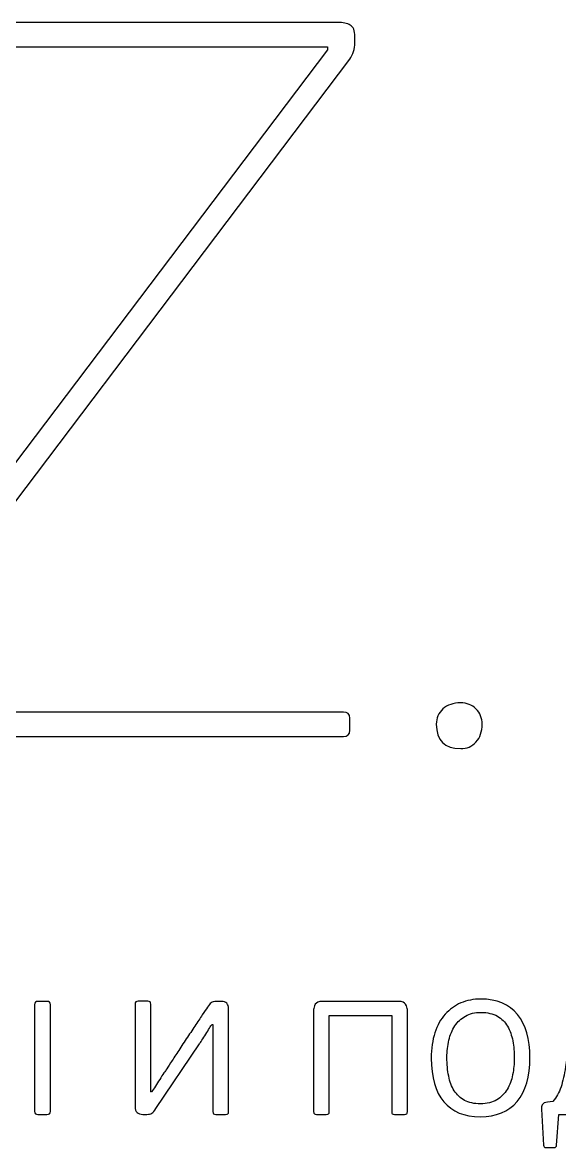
# Model space of a CAD drawing. Header units: centimetres. Extents: x -21.3 to 21.2, y -15.2 to 14.8.
# Drawn here: x 7.396 to 7.967, y -3.57 to -2.374 of the extents above; entities that cross this region are included whole.
import ezdxf

# ---------------------------------------------------------------- set-up
doc = ezdxf.new("R2010")
doc.units = ezdxf.units.CM
doc.header["$MEASUREMENT"] = 0
doc.layers.add('layer 1', color=7, linetype='Continuous')

msp = doc.modelspace()

# ---------------------------------------------------------------- linework, layer by layer
at = {"layer": 'layer 1', "color": 29}
for points, knots in [([(7.261, -2.39991), (7.25667, -2.39991), (7.2545, -2.39774), (7.2545, -2.39341), (7.2545, -2.39341), (7.2545, -2.39341), (7.2545, -2.37933), (7.2545, -2.37933), (7.2545, -2.37933), (7.2545, -2.37572), (7.25667, -2.37392), (7.261, -2.37392), (7.261, -2.37392), (7.261, -2.37392), (7.73093, -2.37392), (7.73093, -2.37392), (7.73093, -2.37392), (7.7367, -2.37392), (7.74121, -2.37482), (7.74446, -2.37662), (7.74446, -2.37662), (7.74771, -2.37843), (7.74933, -2.38258), (7.74933, -2.38908), (7.74933, -2.38908), (7.74933, -2.38908), (7.74933, -2.39558), (7.74933, -2.39558), (7.74933, -2.39558), (7.74933, -2.40207), (7.74753, -2.40785), (7.74392, -2.4129), (7.74392, -2.4129), (7.74392, -2.4129), (7.22094, -3.1048), (7.22094, -3.1048), (7.22094, -3.1048), (7.22094, -3.1048), (7.2231, -3.10696), (7.2231, -3.10696), (7.2231, -3.10696), (7.2231, -3.10696), (7.73743, -3.10696), (7.73743, -3.10696), (7.73743, -3.10696), (7.74176, -3.10696), (7.74392, -3.10913), (7.74392, -3.11346), (7.74392, -3.11346), (7.74392, -3.11346), (7.74392, -3.12645), (7.74392, -3.12645), (7.74392, -3.12645), (7.74392, -3.13079), (7.74176, -3.13295), (7.73743, -3.13295), (7.73743, -3.13295), (7.73743, -3.13295), (7.21119, -3.13295), (7.21119, -3.13295), (7.21119, -3.13295), (7.19892, -3.13295), (7.19278, -3.12826), (7.19278, -3.11887), (7.19278, -3.11887), (7.19278, -3.11887), (7.19278, -3.11238), (7.19278, -3.11238), (7.19278, -3.11238), (7.19278, -3.10444), (7.19459, -3.09794), (7.1982, -3.09289), (7.1982, -3.09289), (7.1982, -3.09289), (7.7201, -2.40315), (7.7201, -2.40315), (7.7201, -2.40315), (7.7201, -2.40315), (7.7201, -2.39991), (7.7201, -2.39991), (7.7201, -2.39991), (7.7201, -2.39991), (7.261, -2.39991), (7.261, -2.39991)], [0, 0, 0, 0, 0.0454545, 0.0454545, 0.0454545, 0.0454545, 0.0909091, 0.0909091, 0.0909091, 0.0909091, 0.1363636, 0.1363636, 0.1363636, 0.1363636, 0.1818182, 0.1818182, 0.1818182, 0.1818182, 0.2272727, 0.2272727, 0.2272727, 0.2272727, 0.2727273, 0.2727273, 0.2727273, 0.2727273, 0.3181818, 0.3181818, 0.3181818, 0.3181818, 0.3636364, 0.3636364, 0.3636364, 0.3636364, 0.4090909, 0.4090909, 0.4090909, 0.4090909, 0.4545455, 0.4545455, 0.4545455, 0.4545455, 0.5, 0.5, 0.5, 0.5, 0.5454545, 0.5454545, 0.5454545, 0.5454545, 0.5909091, 0.5909091, 0.5909091, 0.5909091, 0.6363636, 0.6363636, 0.6363636, 0.6363636, 0.6818182, 0.6818182, 0.6818182, 0.6818182, 0.7272727, 0.7272727, 0.7272727, 0.7272727, 0.7727273, 0.7727273, 0.7727273, 0.7727273, 0.8181818, 0.8181818, 0.8181818, 0.8181818, 0.8636364, 0.8636364, 0.8636364, 0.8636364, 0.9090909, 0.9090909, 0.9090909, 0.9090909, 1, 1, 1, 1]), ([(7.83596, -3.11995), (7.83596, -3.11346), (7.8383, -3.10805), (7.84299, -3.10371), (7.84299, -3.10371), (7.84769, -3.09938), (7.85401, -3.09722), (7.86195, -3.09722), (7.86195, -3.09722), (7.86844, -3.09722), (7.87385, -3.09938), (7.87819, -3.10371), (7.87819, -3.10371), (7.88252, -3.10805), (7.88469, -3.11346), (7.88469, -3.11995), (7.88469, -3.11995), (7.88469, -3.1279), (7.88252, -3.13421), (7.87819, -3.13891), (7.87819, -3.13891), (7.87385, -3.1436), (7.86844, -3.14594), (7.86195, -3.14594), (7.86195, -3.14594), (7.84462, -3.14594), (7.83596, -3.13728), (7.83596, -3.11995)], [0, 0, 0, 0, 0.125, 0.125, 0.125, 0.125, 0.25, 0.25, 0.25, 0.25, 0.375, 0.375, 0.375, 0.375, 0.5, 0.5, 0.5, 0.5, 0.625, 0.625, 0.625, 0.625, 0.75, 0.75, 0.75, 0.75, 1, 1, 1, 1]), ([(7.40884, -3.41809), (7.40884, -3.41672), (7.40911, -3.4158), (7.40964, -3.41535), (7.40964, -3.41535), (7.41017, -3.41489), (7.41109, -3.41466), (7.41231, -3.41466), (7.41231, -3.41466), (7.41231, -3.41466), (7.42184, -3.41466), (7.42184, -3.41466), (7.42184, -3.41466), (7.42306, -3.41466), (7.42397, -3.41489), (7.42462, -3.41535), (7.42462, -3.41535), (7.42523, -3.4158), (7.42554, -3.41672), (7.42554, -3.41809), (7.42554, -3.41809), (7.42554, -3.41809), (7.42554, -3.53154), (7.42554, -3.53154), (7.42554, -3.53154), (7.42554, -3.53291), (7.42523, -3.53379), (7.42462, -3.53417), (7.42462, -3.53417), (7.42397, -3.53455), (7.42306, -3.53474), (7.42184, -3.53474), (7.42184, -3.53474), (7.42184, -3.53474), (7.41231, -3.53474), (7.41231, -3.53474), (7.41231, -3.53474), (7.41109, -3.53474), (7.41017, -3.53455), (7.40964, -3.53417), (7.40964, -3.53417), (7.40911, -3.53379), (7.40884, -3.53291), (7.40884, -3.53154), (7.40884, -3.53154), (7.40884, -3.53154), (7.40884, -3.41809), (7.40884, -3.41809)], [0, 0, 0, 0, 0.0769231, 0.0769231, 0.0769231, 0.0769231, 0.1538462, 0.1538462, 0.1538462, 0.1538462, 0.2307692, 0.2307692, 0.2307692, 0.2307692, 0.3076923, 0.3076923, 0.3076923, 0.3076923, 0.3846154, 0.3846154, 0.3846154, 0.3846154, 0.4615385, 0.4615385, 0.4615385, 0.4615385, 0.5384615, 0.5384615, 0.5384615, 0.5384615, 0.6153846, 0.6153846, 0.6153846, 0.6153846, 0.6923077, 0.6923077, 0.6923077, 0.6923077, 0.7692308, 0.7692308, 0.7692308, 0.7692308, 0.8461538, 0.8461538, 0.8461538, 0.8461538, 1, 1, 1, 1]), ([(7.51565, -3.41764), (7.51565, -3.4155), (7.51672, -3.41443), (7.51885, -3.41443), (7.51885, -3.41443), (7.51885, -3.41443), (7.52915, -3.41443), (7.52915, -3.41443), (7.52915, -3.41443), (7.53128, -3.41443), (7.53235, -3.4155), (7.53235, -3.41764), (7.53235, -3.41764), (7.53235, -3.41764), (7.53235, -3.51095), (7.53235, -3.51095), (7.53235, -3.51095), (7.53235, -3.51095), (7.53304, -3.51118), (7.53304, -3.51118), (7.53304, -3.51118), (7.53365, -3.51027), (7.53468, -3.50871), (7.53613, -3.50649), (7.53613, -3.50649), (7.53757, -3.50428), (7.5391, -3.50192), (7.5407, -3.4994), (7.5407, -3.4994), (7.5423, -3.49689), (7.54382, -3.49449), (7.54527, -3.4922), (7.54527, -3.4922), (7.54672, -3.48991), (7.54775, -3.48839), (7.54836, -3.48762), (7.54836, -3.48762), (7.54943, -3.48595), (7.5511, -3.48339), (7.55339, -3.47996), (7.55339, -3.47996), (7.55568, -3.47653), (7.55823, -3.47264), (7.56106, -3.4683), (7.56106, -3.4683), (7.56388, -3.46395), (7.56689, -3.45938), (7.57009, -3.45457), (7.57009, -3.45457), (7.57329, -3.44977), (7.57634, -3.4452), (7.57924, -3.44085), (7.57924, -3.44085), (7.58214, -3.43651), (7.58477, -3.43254), (7.58713, -3.42896), (7.58713, -3.42896), (7.58949, -3.42537), (7.59136, -3.42267), (7.59273, -3.42084), (7.59273, -3.42084), (7.59411, -3.41855), (7.59536, -3.41695), (7.59651, -3.41603), (7.59651, -3.41603), (7.59765, -3.41512), (7.5996, -3.41466), (7.60234, -3.41466), (7.60234, -3.41466), (7.60234, -3.41466), (7.60737, -3.41466), (7.60737, -3.41466), (7.60737, -3.41466), (7.61255, -3.41466), (7.61514, -3.41733), (7.61514, -3.42267), (7.61514, -3.42267), (7.61514, -3.42267), (7.61514, -3.53177), (7.61514, -3.53177), (7.61514, -3.53177), (7.61514, -3.53299), (7.61492, -3.53379), (7.61446, -3.53417), (7.61446, -3.53417), (7.614, -3.53455), (7.61317, -3.53474), (7.61194, -3.53474), (7.61194, -3.53474), (7.61194, -3.53474), (7.60165, -3.53474), (7.60165, -3.53474), (7.60165, -3.53474), (7.60043, -3.53474), (7.5996, -3.53455), (7.59914, -3.53417), (7.59914, -3.53417), (7.59868, -3.53379), (7.59845, -3.53299), (7.59845, -3.53177), (7.59845, -3.53177), (7.59845, -3.53177), (7.59845, -3.43914), (7.59845, -3.43914), (7.59845, -3.43914), (7.59845, -3.43914), (7.59731, -3.43914), (7.59731, -3.43914), (7.59731, -3.43914), (7.59685, -3.43975), (7.59601, -3.44104), (7.59479, -3.44302), (7.59479, -3.44302), (7.59357, -3.44501), (7.59224, -3.44714), (7.59079, -3.44943), (7.59079, -3.44943), (7.58934, -3.45171), (7.58797, -3.45385), (7.58667, -3.45583), (7.58667, -3.45583), (7.58538, -3.45781), (7.5845, -3.45911), (7.58404, -3.45972), (7.58404, -3.45972), (7.58404, -3.45972), (7.53784, -3.52856), (7.53784, -3.52856), (7.53784, -3.52856), (7.53631, -3.53101), (7.53486, -3.53264), (7.5335, -3.53348), (7.5335, -3.53348), (7.53212, -3.53432), (7.53037, -3.53474), (7.52823, -3.53474), (7.52823, -3.53474), (7.52823, -3.53474), (7.52389, -3.53474), (7.52389, -3.53474), (7.52389, -3.53474), (7.5184, -3.53474), (7.51565, -3.53207), (7.51565, -3.52674), (7.51565, -3.52674), (7.51565, -3.52674), (7.51565, -3.41764), (7.51565, -3.41764)], [0, 0, 0, 0, 0.0263158, 0.0263158, 0.0263158, 0.0263158, 0.0526316, 0.0526316, 0.0526316, 0.0526316, 0.0789474, 0.0789474, 0.0789474, 0.0789474, 0.1052632, 0.1052632, 0.1052632, 0.1052632, 0.1315789, 0.1315789, 0.1315789, 0.1315789, 0.1578947, 0.1578947, 0.1578947, 0.1578947, 0.1842105, 0.1842105, 0.1842105, 0.1842105, 0.2105263, 0.2105263, 0.2105263, 0.2105263, 0.2368421, 0.2368421, 0.2368421, 0.2368421, 0.2631579, 0.2631579, 0.2631579, 0.2631579, 0.2894737, 0.2894737, 0.2894737, 0.2894737, 0.3157895, 0.3157895, 0.3157895, 0.3157895, 0.3421053, 0.3421053, 0.3421053, 0.3421053, 0.3684211, 0.3684211, 0.3684211, 0.3684211, 0.3947368, 0.3947368, 0.3947368, 0.3947368, 0.4210526, 0.4210526, 0.4210526, 0.4210526, 0.4473684, 0.4473684, 0.4473684, 0.4473684, 0.4736842, 0.4736842, 0.4736842, 0.4736842, 0.5, 0.5, 0.5, 0.5, 0.5263158, 0.5263158, 0.5263158, 0.5263158, 0.5526316, 0.5526316, 0.5526316, 0.5526316, 0.5789474, 0.5789474, 0.5789474, 0.5789474, 0.6052632, 0.6052632, 0.6052632, 0.6052632, 0.6315789, 0.6315789, 0.6315789, 0.6315789, 0.6578947, 0.6578947, 0.6578947, 0.6578947, 0.6842105, 0.6842105, 0.6842105, 0.6842105, 0.7105263, 0.7105263, 0.7105263, 0.7105263, 0.7368421, 0.7368421, 0.7368421, 0.7368421, 0.7631579, 0.7631579, 0.7631579, 0.7631579, 0.7894737, 0.7894737, 0.7894737, 0.7894737, 0.8157895, 0.8157895, 0.8157895, 0.8157895, 0.8421053, 0.8421053, 0.8421053, 0.8421053, 0.8684211, 0.8684211, 0.8684211, 0.8684211, 0.8947368, 0.8947368, 0.8947368, 0.8947368, 0.9210526, 0.9210526, 0.9210526, 0.9210526, 0.9473684, 0.9473684, 0.9473684, 0.9473684, 1, 1, 1, 1]), ([(7.72219, -3.53177), (7.72219, -3.53299), (7.72196, -3.53379), (7.7215, -3.53417), (7.7215, -3.53417), (7.72105, -3.53455), (7.72021, -3.53474), (7.71899, -3.53474), (7.71899, -3.53474), (7.71899, -3.53474), (7.70869, -3.53474), (7.70869, -3.53474), (7.70869, -3.53474), (7.70763, -3.53474), (7.70683, -3.53455), (7.70629, -3.53417), (7.70629, -3.53417), (7.70576, -3.53379), (7.70549, -3.53299), (7.70549, -3.53177), (7.70549, -3.53177), (7.70549, -3.53177), (7.70549, -3.42335), (7.70549, -3.42335), (7.70549, -3.42335), (7.70549, -3.42167), (7.7061, -3.41981), (7.70732, -3.41775), (7.70732, -3.41775), (7.70854, -3.41569), (7.71091, -3.41466), (7.71438, -3.41466), (7.71438, -3.41466), (7.71438, -3.41466), (7.79633, -3.41466), (7.79633, -3.41466), (7.79633, -3.41466), (7.7998, -3.41466), (7.80217, -3.41569), (7.80339, -3.41775), (7.80339, -3.41775), (7.80461, -3.41981), (7.80521, -3.42167), (7.80521, -3.42335), (7.80521, -3.42335), (7.80521, -3.42335), (7.80521, -3.53177), (7.80521, -3.53177), (7.80521, -3.53177), (7.80521, -3.53299), (7.80498, -3.53379), (7.80453, -3.53417), (7.80453, -3.53417), (7.80407, -3.53455), (7.80327, -3.53474), (7.80205, -3.53474), (7.80205, -3.53474), (7.80205, -3.53474), (7.79168, -3.53474), (7.79168, -3.53474), (7.79168, -3.53474), (7.79046, -3.53474), (7.78966, -3.53455), (7.78921, -3.53417), (7.78921, -3.53417), (7.78875, -3.53379), (7.78852, -3.53299), (7.78852, -3.53177), (7.78852, -3.53177), (7.78852, -3.53177), (7.78852, -3.42953), (7.78852, -3.42953), (7.78852, -3.42953), (7.78852, -3.42953), (7.72219, -3.42953), (7.72219, -3.42953), (7.72219, -3.42953), (7.72219, -3.42953), (7.72219, -3.53177), (7.72219, -3.53177)], [0, 0, 0, 0, 0.047619, 0.047619, 0.047619, 0.047619, 0.0952381, 0.0952381, 0.0952381, 0.0952381, 0.1428571, 0.1428571, 0.1428571, 0.1428571, 0.1904762, 0.1904762, 0.1904762, 0.1904762, 0.2380952, 0.2380952, 0.2380952, 0.2380952, 0.2857143, 0.2857143, 0.2857143, 0.2857143, 0.3333333, 0.3333333, 0.3333333, 0.3333333, 0.3809524, 0.3809524, 0.3809524, 0.3809524, 0.4285714, 0.4285714, 0.4285714, 0.4285714, 0.4761905, 0.4761905, 0.4761905, 0.4761905, 0.5238095, 0.5238095, 0.5238095, 0.5238095, 0.5714286, 0.5714286, 0.5714286, 0.5714286, 0.6190476, 0.6190476, 0.6190476, 0.6190476, 0.6666667, 0.6666667, 0.6666667, 0.6666667, 0.7142857, 0.7142857, 0.7142857, 0.7142857, 0.7619048, 0.7619048, 0.7619048, 0.7619048, 0.8095238, 0.8095238, 0.8095238, 0.8095238, 0.8571429, 0.8571429, 0.8571429, 0.8571429, 0.9047619, 0.9047619, 0.9047619, 0.9047619, 1, 1, 1, 1]), ([(7.93558, -3.47413), (7.93558, -3.49456), (7.93101, -3.51019), (7.9219, -3.52102), (7.9219, -3.52102), (7.91275, -3.53185), (7.89967, -3.53726), (7.88263, -3.53726), (7.88263, -3.53726), (7.86575, -3.53726), (7.85287, -3.53196), (7.84394, -3.52136), (7.84394, -3.52136), (7.83506, -3.51076), (7.8306, -3.49525), (7.8306, -3.47482), (7.8306, -3.47482), (7.8306, -3.46475), (7.8319, -3.45579), (7.83449, -3.44794), (7.83449, -3.44794), (7.83708, -3.44009), (7.8407, -3.43353), (7.84543, -3.42827), (7.84543, -3.42827), (7.85016, -3.42301), (7.85572, -3.41901), (7.86209, -3.41626), (7.86209, -3.41626), (7.8685, -3.41352), (7.87555, -3.41215), (7.88332, -3.41215), (7.88332, -3.41215), (7.90036, -3.41215), (7.91332, -3.4176), (7.92224, -3.4285), (7.92224, -3.4285), (7.93113, -3.4394), (7.93558, -3.45461), (7.93558, -3.47413)], [0, 0, 0, 0, 0.0909091, 0.0909091, 0.0909091, 0.0909091, 0.1818182, 0.1818182, 0.1818182, 0.1818182, 0.2727273, 0.2727273, 0.2727273, 0.2727273, 0.3636364, 0.3636364, 0.3636364, 0.3636364, 0.4545455, 0.4545455, 0.4545455, 0.4545455, 0.5454545, 0.5454545, 0.5454545, 0.5454545, 0.6363636, 0.6363636, 0.6363636, 0.6363636, 0.7272727, 0.7272727, 0.7272727, 0.7272727, 0.8181818, 0.8181818, 0.8181818, 0.8181818, 1, 1, 1, 1]), ([(7.95983, -3.52102), (7.96379, -3.51675), (7.96673, -3.5116), (7.96863, -3.50558), (7.96863, -3.50558), (7.97054, -3.49955), (7.9721, -3.49243), (7.97332, -3.48419), (7.97332, -3.48419), (7.97332, -3.48419), (7.98247, -3.4245), (7.98247, -3.4245), (7.98247, -3.4245), (7.98293, -3.42099), (7.98415, -3.41847), (7.98613, -3.41695), (7.98613, -3.41695), (7.98811, -3.41542), (7.99109, -3.41466), (7.99505, -3.41466), (7.99505, -3.41466), (7.99505, -3.41466), (8.05246, -3.41466), (8.05246, -3.41466), (8.05246, -3.41466), (8.05688, -3.41466), (8.05966, -3.41557), (8.06081, -3.41741), (8.06081, -3.41741), (8.06195, -3.41924), (8.06252, -3.4216), (8.06252, -3.4245), (8.06252, -3.4245), (8.06252, -3.4245), (8.06252, -3.52102), (8.06252, -3.52102), (8.06252, -3.52102), (8.06252, -3.52102), (8.0687, -3.52148), (8.0687, -3.52148), (8.0687, -3.52148), (8.07175, -3.52178), (8.07361, -3.52273), (8.0743, -3.52434), (8.0743, -3.52434), (8.07499, -3.52593), (8.07526, -3.52742), (8.0751, -3.52879), (8.0751, -3.52879), (8.0751, -3.52879), (8.07282, -3.56722), (8.07282, -3.56722), (8.07282, -3.56722), (8.07282, -3.56905), (8.07205, -3.56996), (8.07053, -3.56996), (8.07053, -3.56996), (8.07053, -3.56996), (8.06024, -3.56996), (8.06024, -3.56996), (8.06024, -3.56996), (8.05902, -3.56996), (8.05833, -3.56905), (8.05818, -3.56722), (8.05818, -3.56722), (8.05818, -3.56722), (8.05703, -3.53474), (8.05703, -3.53474), (8.05703, -3.53474), (8.05703, -3.53474), (7.96623, -3.53474), (7.96623, -3.53474), (7.96623, -3.53474), (7.96623, -3.53474), (7.96394, -3.56745), (7.96394, -3.56745), (7.96394, -3.56745), (7.96394, -3.56836), (7.96368, -3.56901), (7.96314, -3.56939), (7.96314, -3.56939), (7.96261, -3.56977), (7.96204, -3.56996), (7.96143, -3.56996), (7.96143, -3.56996), (7.96143, -3.56996), (7.95205, -3.56996), (7.95205, -3.56996), (7.95205, -3.56996), (7.95083, -3.56996), (7.95014, -3.56912), (7.94999, -3.56745), (7.94999, -3.56745), (7.94999, -3.56745), (7.94771, -3.52925), (7.94771, -3.52925), (7.94771, -3.52925), (7.94755, -3.52757), (7.9479, -3.52597), (7.94873, -3.52445), (7.94873, -3.52445), (7.94957, -3.52292), (7.95144, -3.52201), (7.95434, -3.52171), (7.95434, -3.52171), (7.95434, -3.52171), (7.95983, -3.52102), (7.95983, -3.52102)], [0, 0, 0, 0, 0.0357143, 0.0357143, 0.0357143, 0.0357143, 0.0714286, 0.0714286, 0.0714286, 0.0714286, 0.1071429, 0.1071429, 0.1071429, 0.1071429, 0.1428571, 0.1428571, 0.1428571, 0.1428571, 0.1785714, 0.1785714, 0.1785714, 0.1785714, 0.2142857, 0.2142857, 0.2142857, 0.2142857, 0.25, 0.25, 0.25, 0.25, 0.2857143, 0.2857143, 0.2857143, 0.2857143, 0.3214286, 0.3214286, 0.3214286, 0.3214286, 0.3571429, 0.3571429, 0.3571429, 0.3571429, 0.3928571, 0.3928571, 0.3928571, 0.3928571, 0.4285714, 0.4285714, 0.4285714, 0.4285714, 0.4642857, 0.4642857, 0.4642857, 0.4642857, 0.5, 0.5, 0.5, 0.5, 0.5357143, 0.5357143, 0.5357143, 0.5357143, 0.5714286, 0.5714286, 0.5714286, 0.5714286, 0.6071429, 0.6071429, 0.6071429, 0.6071429, 0.6428571, 0.6428571, 0.6428571, 0.6428571, 0.6785714, 0.6785714, 0.6785714, 0.6785714, 0.7142857, 0.7142857, 0.7142857, 0.7142857, 0.75, 0.75, 0.75, 0.75, 0.7857143, 0.7857143, 0.7857143, 0.7857143, 0.8214286, 0.8214286, 0.8214286, 0.8214286, 0.8571429, 0.8571429, 0.8571429, 0.8571429, 0.8928571, 0.8928571, 0.8928571, 0.8928571, 0.9285714, 0.9285714, 0.9285714, 0.9285714, 1, 1, 1, 1]), ([(7.91889, -3.47493), (7.91889, -3.46868), (7.91836, -3.46258), (7.91729, -3.45671), (7.91729, -3.45671), (7.91622, -3.4508), (7.91439, -3.44562), (7.9118, -3.44112), (7.9118, -3.44112), (7.90921, -3.43662), (7.90559, -3.433), (7.90093, -3.43033), (7.90093, -3.43033), (7.89628, -3.42766), (7.89045, -3.42633), (7.88344, -3.42633), (7.88344, -3.42633), (7.87703, -3.42633), (7.87154, -3.42762), (7.86697, -3.43022), (7.86697, -3.43022), (7.86239, -3.43281), (7.85866, -3.43631), (7.85576, -3.44066), (7.85576, -3.44066), (7.85287, -3.44501), (7.85073, -3.45007), (7.84936, -3.45591), (7.84936, -3.45591), (7.84799, -3.4617), (7.8473, -3.46784), (7.8473, -3.47424), (7.8473, -3.47424), (7.8473, -3.48141), (7.84791, -3.488), (7.84913, -3.49395), (7.84913, -3.49395), (7.85035, -3.49994), (7.85233, -3.50512), (7.85507, -3.50954), (7.85507, -3.50954), (7.85782, -3.51397), (7.86148, -3.51743), (7.86605, -3.51987), (7.86605, -3.51987), (7.87063, -3.52231), (7.87627, -3.52353), (7.88298, -3.52353), (7.88298, -3.52353), (7.88984, -3.52353), (7.8956, -3.52212), (7.90025, -3.5193), (7.90025, -3.5193), (7.9049, -3.51648), (7.9086, -3.51275), (7.91134, -3.50817), (7.91134, -3.50817), (7.91409, -3.5036), (7.91603, -3.49837), (7.91717, -3.49258), (7.91717, -3.49258), (7.91831, -3.48678), (7.91889, -3.48088), (7.91889, -3.47493)], [0, 0, 0, 0, 0.0588235, 0.0588235, 0.0588235, 0.0588235, 0.1176471, 0.1176471, 0.1176471, 0.1176471, 0.1764706, 0.1764706, 0.1764706, 0.1764706, 0.2352941, 0.2352941, 0.2352941, 0.2352941, 0.2941176, 0.2941176, 0.2941176, 0.2941176, 0.3529412, 0.3529412, 0.3529412, 0.3529412, 0.4117647, 0.4117647, 0.4117647, 0.4117647, 0.4705882, 0.4705882, 0.4705882, 0.4705882, 0.5294118, 0.5294118, 0.5294118, 0.5294118, 0.5882353, 0.5882353, 0.5882353, 0.5882353, 0.6470588, 0.6470588, 0.6470588, 0.6470588, 0.7058824, 0.7058824, 0.7058824, 0.7058824, 0.7647059, 0.7647059, 0.7647059, 0.7647059, 0.8235294, 0.8235294, 0.8235294, 0.8235294, 0.8823529, 0.8823529, 0.8823529, 0.8823529, 1, 1, 1, 1])]:
    msp.add_open_spline(points, degree=3, knots=knots, dxfattribs=at)

doc.saveas('drawing.dxf')
